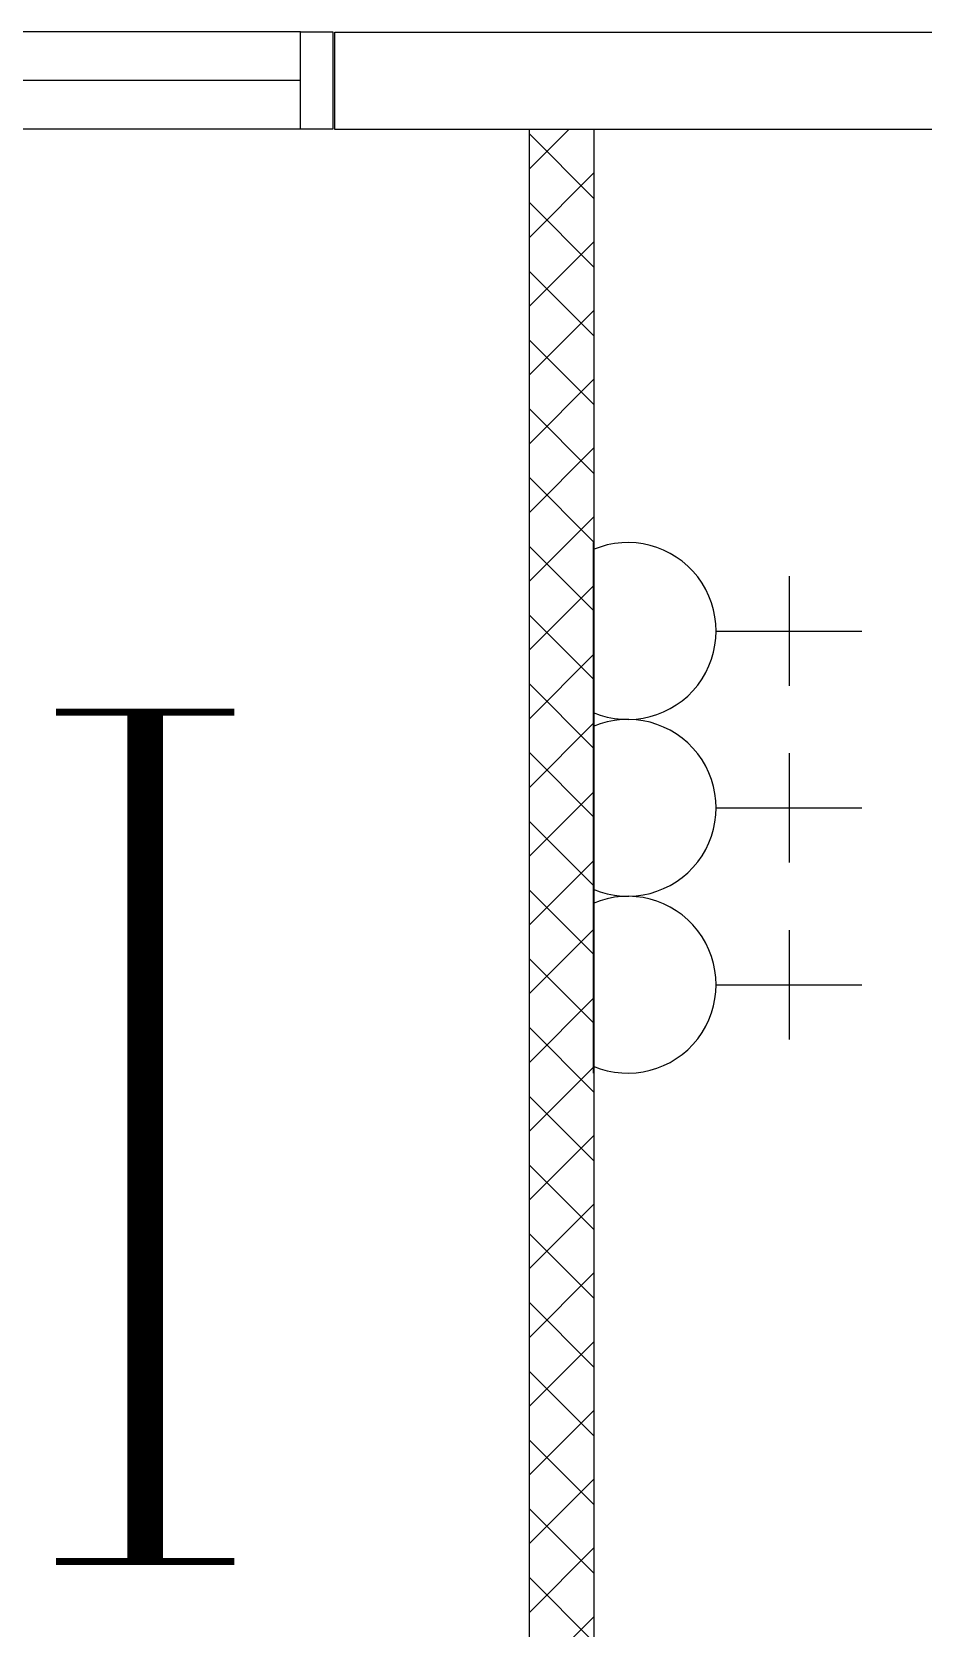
# Model space of a CAD drawing. Header units: inches. Extents: x -106706990 to 300603, y -86718466 to 1728185.
# Drawn here: x 31421 to 32797, y 41892 to 44355 of the extents above; entities that cross this region are included whole.
import ezdxf

# ---------------------------------------------------------------- set-up
doc = ezdxf.new("R2010")
doc.units = ezdxf.units.IN
doc.header["$MEASUREMENT"] = 0
doc.linetypes.add('HIDDEN', pattern=[0.375, 0.25, -0.125])
for name, color, linetype in [('A-HATCH', 8, 'Continuous'), ('A-PARTITION', 4, 'Continuous'), ('A-WALL', 1, 'Continuous'), ('A-WIN', 9, 'Continuous'), ('ELECT', 6, 'Continuous'), ('LAMP', 5, 'Continuous')]:
    doc.layers.add(name, color=color, linetype=linetype)

# ---------------------------------------------------------------- blocks, each defined once
blk = doc.blocks.new('A$C04C40081')
at = {"layer": 'A-WIN', "color": 8}
for p, q in [((850, 150), (50, 150)), ((850, 75), (50, 75)), ((850, 0), (50, 0))]:
    blk.add_line(p, q, dxfattribs=at)
at = {"layer": 'A-WIN', "color": 8, "linetype": 'Continuous'}
for points in [[(50, 150), (0, 150), (0, 0), (50, 0)], [(850, 150), (900, 150), (900, 0), (850, 0)]]:
    blk.add_lwpolyline(points, close=True, dxfattribs=at)
blk = doc.blocks.new('YBC136')
at = {"layer": 'LAMP'}
for points, const_width in [([(-135000.8, 195525.6), (-135000.8, 195250.4)], 10.9), ([(-133690.5, 195525.6), (-133690.5, 195250.4)], 10.9), ([(-135000.8, 195388), (-133690.5, 195388)], 54.6)]:
    blk.add_lwpolyline(points, dxfattribs=dict(at, const_width=const_width))
blk = doc.blocks.new('*U261')
at = {"layer": 'LAMP', "rotation": 180}
blk.add_blockref('YBC136', (-134345.6, 195388, -5.5), dxfattribs=at)
blk = doc.blocks.new('*U262')
at = {"layer": 'LAMP', "color": 0, "linetype": 'ByBlock', "lineweight": -2, "transparency": 16777216}
blk.add_blockref('*U261', (7500, 0), dxfattribs=at)
blk = doc.blocks.new('SOCKET')
at = {"layer": 'ELECT', "color": 6}
for p, q in [((15248.7, 25891.4), (15248.7, 26116.4)), ((15164.3, 26003.9), (15333.1, 26003.9)), ((15112.3, 25701.6), (15385.1, 25701.6))]:
    blk.add_line(p, q, dxfattribs=at)
blk.add_arc((15248.7, 25755), 136.4, 336.9763, 203.0237, dxfattribs=at)

msp = doc.modelspace()

# ---------------------------------------------------------------- hatches: boundary and pattern name
at = {"layer": 'A-HATCH'}
h = msp.add_hatch(dxfattribs=at)
h.set_pattern_fill('ANSI37', color=8, scale=600)
h.set_pattern_definition([(45, (2570.67, -198349.356), (-53.033009, 53.033009), []), (135, (2570.67, -198349.356), (-53.033009, -53.033009), [])])
h.paths.add_polyline_path([(32288.8, 44204.4), (32188.8, 44204.4), (32188.8, 39854.4), (32288.8, 39854.4)])
h.paths.add_polyline_path([(33988.8, 39704.4), (33988.8, 39804.4), (32288.8, 39804.4), (32288.8, 39854.4), (32188.8, 39854.4), (32188.8, 39704.4)])
h.paths.add_polyline_path([(36688.8, 39804.4), (36688.8, 39704.4), (38263.8, 39704.4), (38263.8, 39804.4)])
h.paths.add_polyline_path([(35288.8, 40029.4), (35338.8, 40029.4), (35338.8, 44204.4), (35288.8, 44204.4)])
h.paths.add_polyline_path([(35338.8, 40029.4), (35388.8, 40029.4), (35388.8, 44204.4), (35338.8, 44204.4)])

# ---------------------------------------------------------------- linework, layer by layer
at = {"layer": 'A-PARTITION', "color": 8}
for p, q in [((32188.8, 44204.4), (32188.8, 39704.4)), ((32288.8, 44204.4), (32288.8, 39804.4))]:
    msp.add_line(p, q, dxfattribs=at)
at = {"layer": 'A-WALL', "color": 8, "linetype": 'Continuous', "ltscale": 900}
for p, q in [((31888.8, 44354.4), (34288.8, 44354.4)), ((31888.8, 44204.4), (31888.8, 44354.4)), ((34288.8, 44204.4), (31888.8, 44204.4))]:
    msp.add_line(p, q, dxfattribs=at)

# ---------------------------------------------------------------- block references
at = {"layer": 'A-WIN', "color": 8}
msp.add_blockref('A$C04C40081', (30985.8, 44204.8), dxfattribs=at)
at = {"layer": 'ELECT', "color": 7, "linetype": 'HIDDEN', "rotation": 269.9999999999994}
for p in [(6585.9, 58679.2), (6585.9, 58406.4), (6585.9, 58133.5)]:
    msp.add_blockref('SOCKET', p, dxfattribs=at)
at = {"layer": 'LAMP', "color": 0, "rotation": 90}
msp.add_blockref('*U262', (31596.2, 35150.1, -5.5), dxfattribs=at)

doc.saveas('drawing.dxf')
